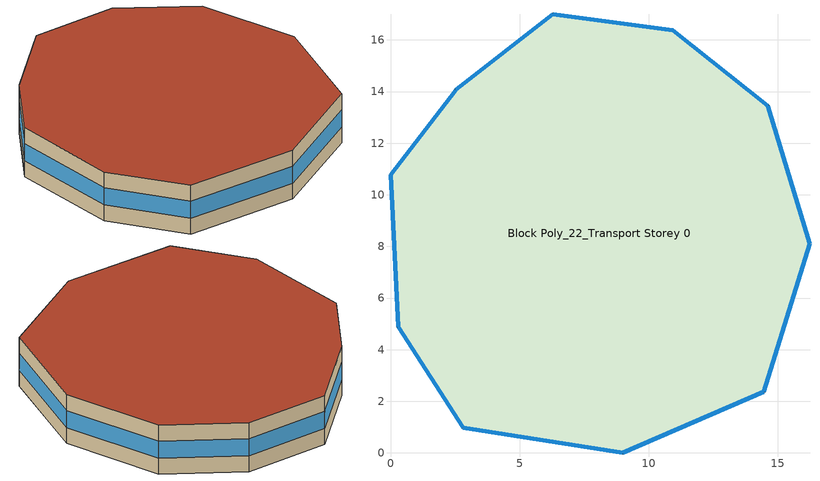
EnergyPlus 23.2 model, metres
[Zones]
Block Poly_22_Transport Storey 0
 floor ground (HSCWZ_Public&Industrial_2005_FloorGround): 14.61,13.45 16.25,8.1 14.45,2.36 8.99,0 2.82,0.97 0.3,4.89 0,10.77 2.52,14.06 6.28,17 10.94,16.38 z0
 wall outside (HSCWZ_Public&Industrial_2005_ExtWall): 2.52,14.06 0,10.77 0.3,4.89 2.82,0.97 8.99,0 14.45,2.36 16.25,8.1 14.61,13.45 10.94,16.38 6.28,17 2.52,14.06 z0:3
 window (HSCWZ_Public&Industrial_2005_Win): 2.82,0.97 8.99,0 / 9,0 14.45,2.36 / 14.46,2.37 16.25,8.1 / 16.25,8.11 14.61,13.44 / 14.61,13.45 10.94,16.38 / 10.93,16.38 6.28,17 / 6.28,17 2.52,14.06 / 2.52,14.06 0,10.77 / 0,10.77 0.3,4.89 / 0.3,4.89 2.81,0.98 z0.98:2.02
 roof outside (HSCWZ_Public&Industrial_2005_Roof): 14.45,2.36 16.25,8.1 14.61,13.45 10.94,16.38 6.28,17 2.52,14.06 0,10.77 0.3,4.89 2.82,0.97 8.99,0 z3
[BUILDING]
shang4hai3shi4_Transport_6_8_2005: North Axis=0; Terrain=City; Loads Convergence Tolerance Value=0.04; Temperature Convergence Tolerance Value=0.4; Solar Distribution=FullExterior; Maximum Number of Warmup Days=25; Minimum Number of Warmup Days=1
[MATERIAL] Thermal Absorptance=0.9; Solar Absorptance=0.7; Visible Absorptance=0.7
Name | Roughness | Thickness | Conductivity | Density | Specific Heat
Concrete | MediumRough | 0.1 | 1.7 | 2240 | 900
Brick | MediumRough | 0.1 | 0.72 | 1920 | 840
Tile | Smooth | 0.02 | 1.3 | 2200 | 900
Gypsum | Smooth | 0.015 | 0.16 | 800 | 1090
AsphaltFelt | Smooth | 0.01 | 0.2 | 960 | 1000
Insulation 0.011 | Rough | 0.011 | 0.04 | 40 | 1500
Insulation 0.022 | Rough | 0.022 | 0.04 | 40 | 1500
Insulation 0.043 | Rough | 0.043 | 0.04 | 40 | 1500
[WINDOWMATERIAL:SIMPLEGLAZINGSYSTEM]
HSCWZ_Public&Industrial_2005_Win_material: UFactor=3.175; Solar Heat Gain Coefficient=0.485
[CONSTRUCTION]
HSCWZ_Public&Industrial_2005_FloorGround: Tile, Concrete, Gypsum, Insulation 0.043
HSCWZ_Public&Industrial_2005_Win: HSCWZ_Public&Industrial_2005_Win_material
HSCWZ_Public&Industrial_2005_Roof: AsphaltFelt, Concrete, Insulation 0.022
HSCWZ_Public&Industrial_2005_ExtWall: Brick, Concrete, Insulation 0.011
[ZONE]
Block Poly_22_Transport Storey 0: Type=1; Multiplier=1; Ceiling Height=autocalculate; Volume=autocalculate; Floor Area=autocalculate; Part of Total Floor Area=Yes
[PEOPLE]
People_Block Poly_22_Transport Storey 0: Zone or ZoneList or Space or SpaceList=Block Poly_22_Transport Storey 0; Number of People Schedule=People_Schedule; Number of People Calculation Method=Area/Person; Floor Area per Person=0.83; Fraction Radiant=0.3; Sensible Heat Fraction=autocalculate; Activity Level Schedule=CN_GenericActivityLevel; Carbon Dioxide Generation Rate=3.82e-08; Enable ASHRAE 55 Comfort Warnings=No; Mean Radiant Temperature Calculation Type=ZoneAveraged; Clothing Insulation Calculation Method=ClothingInsulationSchedule; Cold Stress Temperature Threshold=15.56; Heat Stress Temperature Threshold=30
[LIGHTS]
Lights_Block Poly_22_Transport Storey 0: Zone or ZoneList or Space or SpaceList=Block Poly_22_Transport Storey 0; Schedule=Lights_Schedule; Design Level Calculation Method=Watts/Area; Watts per Zone Floor Area=13; Return Air Fraction=0; Fraction Radiant=0; Fraction Visible=0; Fraction Replaceable=1; EndUse Subcategory=General; Return Air Fraction Calculated from Plenum Temperature=No; Return Air Fraction Function of Plenum Temperature Coefficient 1=0; Return Air Fraction Function of Plenum Temperature Coefficient 2=0
[ELECTRICEQUIPMENT]
ElectricEquipment_Block Poly_22_Transport Storey 0: Zone or ZoneList or Space or SpaceList=Block Poly_22_Transport Storey 0; Schedule=ElectricEquipment_Schedule; Design Level Calculation Method=Watts/Area; Watts per Zone Floor Area=20; Fraction Latent=0; Fraction Radiant=0; Fraction Lost=0; EndUse Subcategory=General
[ZONEINFILTRATION:DESIGNFLOWRATE]
Infil 1: Zone or ZoneList or Space or SpaceList=Block Poly_22_Transport Storey 0; Schedule=AirEx_ConditionedTime_Schedule; Design Flow Rate Calculation Method=AirChanges/Hour; Air Changes per Hour=1; Constant Term Coefficient=1; Temperature Term Coefficient=0; Velocity Term Coefficient=0; Velocity Squared Term Coefficient=0
[HVACTEMPLATE:THERMOSTAT]
HVACTemp: Heating Setpoint Schedule=Heating_SP_Schedule; Cooling Setpoint Schedule=Cooling_SP_Schedule
[HVACTEMPLATE:ZONE:IDEALLOADSAIRSYSTEM]
Block Poly_22_Transport Storey 0: Template Thermostat=HVACTemp; System Availability Schedule=HVAC_ConditionedTime_Schedule; Maximum Heating Supply Air Temperature=50; Minimum Cooling Supply Air Temperature=13; Maximum Heating Supply Air Humidity Ratio=0.0156; Minimum Cooling Supply Air Humidity Ratio=0.0077; Heating Limit=NoLimit; Cooling Limit=NoLimit; Heating Availability Schedule=Heating_Period_Schedule; Cooling Availability Schedule=Cooling_Period_Schedule; Dehumidification Control Type=ConstantSensibleHeatRatio; Cooling Sensible Heat Ratio=0.7; Dehumidification Setpoint=60; Humidification Control Type=None; Humidification Setpoint=30; Outdoor Air Method=None; Outdoor Air Flow Rate per Person=0.00944; Outdoor Air Flow Rate per Zone Floor Area=0; Outdoor Air Flow Rate per Zone=0; Demand Controlled Ventilation Type=None; Outdoor Air Economizer Type=NoEconomizer; Heat Recovery Type=None; Sensible Heat Recovery Effectiveness=0.7; Latent Heat Recovery Effectiveness=0.65
[SCHEDULE:COMPACT]
People_Schedule: Through: 12/31, For: Weekdays, Until: 05:00, 0.1, Until: 07:00, 0.4, Until: 09:00, 0.75, Until: 12:00, 0.6, Until: 15:00, 0.65, Until: 18:00, 0.7, Until: 21:00, 0.8, Until: 24:00, 0.25, For: AllOtherDays, Until: 05:00, 0.15, Until: 07:00, 0.5, Until: 09:00, 0.85, Until: 12:00, 0.8, Until: 15:00, 0.9, Until: 18:00, 0.95, Until: 21:00, 0.95, Until: 24:00, 0.5
Lights_Schedule: Through: 12/31, For: Weekdays, Until: 05:00, 0.1, Until: 07:00, 0.45, Until: 09:00, 0.85, Until: 12:00, 0.75, Until: 14:00, 0.8, Until: 17:00, 0.65, Until: 20:00, 0.9, Until: 22:00, 0.6, Until: 24:00, 0.25, For: AllOtherDays, Until: 24:00, 0.7
ElectricEquipment_Schedule: Through: 12/31, For: Weekdays, Until: 05:00, 0.15, Until: 07:00, 0.45, Until: 09:00, 0.85, Until: 12:00, 0.75, Until: 14:00, 0.8, Until: 17:00, 0.65, Until: 20:00, 0.9, Until: 22:00, 0.6, Until: 24:00, 0.25, For: AllOtherDays, Until: 24:00, 0.7
Heating_SP_Schedule: Through: 12/31, For: AllDays, Until: 05:00, 5, Until: 06:00, 12, Until: 22:00, 18, Until: 24:00, 12
Cooling_SP_Schedule: Through: 12/31, For: AllDays, Until: 05:00, 37, Until: 06:00, 28, Until: 22:00, 25, Until: 24:00, 28
Heating_Period_Schedule: Through: 04/15, For: AllDays, Until: 24:00, 1, Through: 11/01, For: AllDays, Until: 24:00, 0, Through: 12/31, For: AllDays, Until: 24:00, 1
Cooling_Period_Schedule: Through: 04/15, For: AllDays, Until: 24:00, 0, Through: 10/31, For: AllDays, Until: 24:00, 1, Through: 12/31, For: AllDays, Until: 24:00, 0
HVAC_ConditionedTime_Schedule: Through: 12/31, For: AllDays, Until: 01:00, 1, Until: 05:00, 0, Until: 24:00, 1
AirEx_ConditionedTime_Schedule: Through: 12/31, For: AllDays, Until: 01:00, 3, Until: 05:00, 0, Until: 24:00, 4
CN_GenericActivityLevel: Through: 12/31, For: Weekdays, Until: 08:00, 80, Until: 18:00, 120, Until: 24:00, 80, For: AllOtherDays, Until: 24:00, 80
